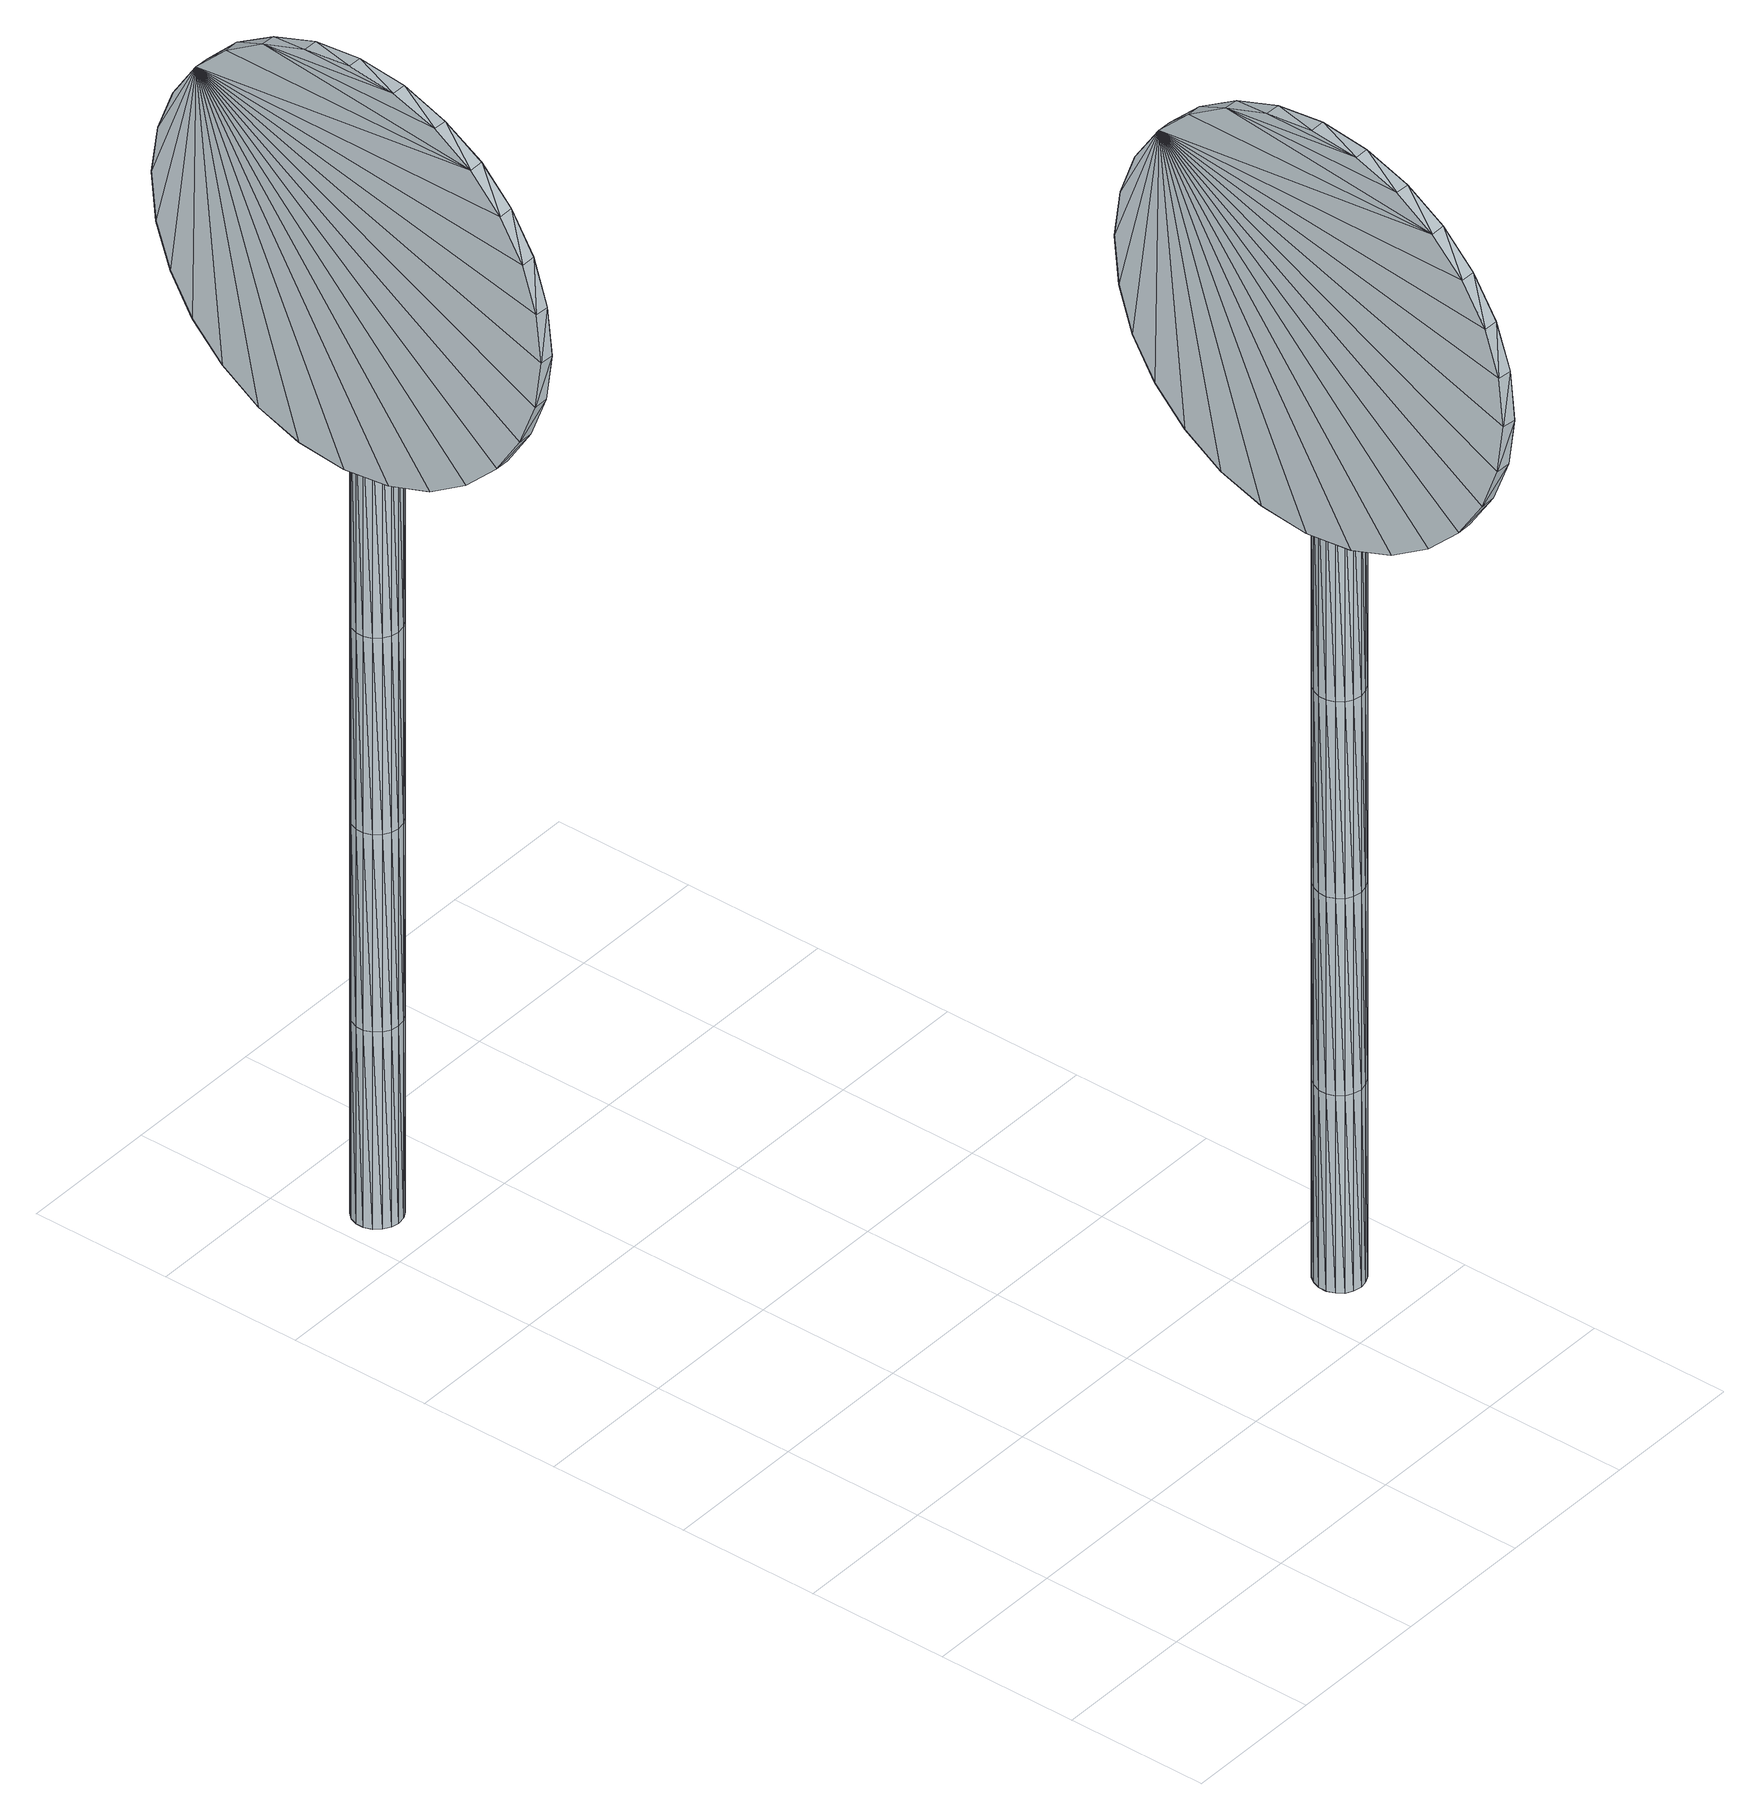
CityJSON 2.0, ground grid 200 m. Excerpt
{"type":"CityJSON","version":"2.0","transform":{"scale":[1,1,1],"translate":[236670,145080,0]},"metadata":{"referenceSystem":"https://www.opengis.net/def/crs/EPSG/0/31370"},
"CityObjects":{
"object1":{"type":"GenericCityObject","attributes":{"cluster":91,"mean_distance_to_centroid":0.137,"new_centroid_x":236620.27,"new_centroid_y":146441.74,"mean_distance_to_camera":6.2,"H1":0,"H2":0,"Z_final":111.36,"cluster2":-1,"proj_x":236620.07,"proj_y":146437.44,"id_line":33804,"bearing_l":92.65,"distance":4.31,"orientation":"left","G_obj":272.65},"geometry":[{"type":"MultiSurface","lod":"2","boundaries":[[[0,1,2]],[[2,1,3]],[[3,1,4]],[[4,1,5]],[[5,1,6]],[[1,7,6]],[[1,8,7]],[[1,9,8]],[[1,10,9]],[[1,11,10]],[[1,12,11]],[[1,13,12]],[[1,14,13]],[[15,14,1]],[[16,15,1]],[[17,16,1]],[[18,17,1]],[[0,18,1]],[[19,20,0]],[[19,0,2]],[[21,19,2]],[[21,2,3]],[[21,3,22]],[[22,3,4]],[[22,4,23]],[[23,4,5]],[[23,5,24]],[[24,5,6]],[[24,6,25]],[[25,6,7]],[[25,7,26]],[[26,7,8]],[[26,8,27]],[[8,9,27]],[[27,9,28]],[[9,10,28]],[[10,29,28]],[[10,11,29]],[[11,30,29]],[[11,12,30]],[[30,12,31]],[[31,12,13]],[[31,13,32]],[[32,13,14]],[[32,14,33]],[[33,14,15]],[[33,15,34]],[[34,15,16]],[[34,16,35]],[[35,16,17]],[[36,35,17]],[[18,36,17]],[[20,36,18]],[[20,18,0]],[[37,38,20]],[[37,20,19]],[[39,37,19]],[[21,39,19]],[[39,21,40]],[[40,21,22]],[[40,22,41]],[[41,22,23]],[[41,23,42]],[[42,23,24]],[[42,24,43]],[[43,24,25]],[[43,25,44]],[[44,25,26]],[[26,45,44]],[[26,27,45]],[[27,46,45]],[[27,28,46]],[[28,47,46]],[[28,29,47]],[[47,29,48]],[[29,30,48]],[[48,30,49]],[[49,30,31]],[[49,31,50]],[[50,31,32]],[[50,32,51]],[[51,32,33]],[[51,33,52]],[[52,33,34]],[[52,34,53]],[[53,34,35]],[[54,53,35]],[[54,35,36]],[[38,54,36]],[[38,36,20]],[[55,56,38]],[[55,38,37]],[[57,55,37]],[[57,37,39]],[[57,39,58]],[[58,39,40]],[[58,40,59]],[[59,40,41]],[[59,41,60]],[[60,41,42]],[[60,42,61]],[[61,42,43]],[[61,43,62]],[[62,43,44]],[[44,63,62]],[[44,45,63]],[[45,64,63]],[[45,46,64]],[[46,65,64]],[[46,47,65]],[[47,66,65]],[[47,48,66]],[[66,48,67]],[[67,48,49]],[[67,49,68]],[[68,49,50]],[[68,50,69]],[[69,50,51]],[[69,51,70]],[[70,51,52]],[[70,52,71]],[[71,52,53]],[[72,71,53]],[[72,53,54]],[[56,72,54]],[[56,54,38]],[[73,74,56]],[[73,56,55]],[[75,73,55]],[[75,55,57]],[[75,57,76]],[[76,57,58]],[[76,58,77]],[[77,58,59]],[[77,59,78]],[[78,59,60]],[[78,60,79]],[[79,60,61]],[[79,61,80]],[[80,61,62]],[[62,81,80]],[[62,63,81]],[[63,82,81]],[[63,64,82]],[[64,83,82]],[[64,65,83]],[[65,84,83]],[[65,66,84]],[[84,66,85]],[[85,66,67]],[[85,67,86]],[[86,67,68]],[[86,68,87]],[[87,68,69]],[[87,69,88]],[[88,69,70]],[[88,70,89]],[[89,70,71]],[[90,89,71]],[[90,71,72]],[[74,90,72]],[[74,72,56]],[[91,92,74]],[[91,74,73]],[[93,91,73]],[[93,73,75]],[[93,75,94]],[[94,75,76]],[[94,76,95]],[[95,76,77]],[[95,77,96]],[[96,77,78]],[[96,78,97]],[[97,78,79]],[[97,79,98]],[[98,79,80]],[[80,99,98]],[[80,81,99]],[[81,100,99]],[[81,82,100]],[[82,101,100]],[[82,83,101]],[[83,102,101]],[[83,84,102]],[[102,84,103]],[[103,84,85]],[[103,85,104]],[[104,85,86]],[[104,86,105]],[[105,86,87]],[[105,87,106]],[[106,87,88]],[[106,88,107]],[[107,88,89]],[[108,107,89]],[[108,89,90]],[[92,108,90]],[[92,90,74]],[[92,91,109]],[[91,93,109]],[[93,94,109]],[[94,95,109]],[[95,96,109]],[[109,96,97]],[[109,97,98]],[[109,98,99]],[[109,99,100]],[[109,100,101]],[[109,101,102]],[[109,102,103]],[[109,103,104]],[[105,109,104]],[[106,109,105]],[[107,109,106]],[[108,109,107]],[[92,109,108]],[[110,111,112]],[[113,112,114]],[[115,112,113]],[[116,112,115]],[[117,112,116]],[[118,112,117]],[[119,112,118]],[[120,112,119]],[[121,112,120]],[[122,112,121]],[[122,123,112]],[[123,110,112]],[[111,124,112]],[[124,125,112]],[[125,126,112]],[[126,127,112]],[[127,128,112]],[[128,129,112]],[[129,130,112]],[[130,131,112]],[[112,131,132]],[[131,133,132]],[[131,134,133]],[[133,134,135]],[[133,135,136]],[[135,137,136]],[[133,136,138]],[[136,139,138]],[[136,137,139]],[[137,140,139]],[[137,135,140]],[[135,141,140]],[[135,134,141]],[[134,142,141]],[[134,131,142]],[[131,143,142]],[[131,130,143]],[[143,130,144]],[[144,130,129]],[[144,129,145]],[[145,129,128]],[[145,128,146]],[[146,127,147]],[[147,127,126]],[[147,126,148]],[[148,126,125]],[[148,125,149]],[[149,125,124]],[[150,149,124]],[[150,124,111]],[[151,150,111]],[[151,111,110]],[[152,151,110]],[[152,110,123]],[[146,128,127]],[[153,123,122]],[[154,153,122]],[[154,122,121]],[[155,154,121]],[[155,121,120]],[[156,155,120]],[[156,120,119]],[[157,156,119]],[[157,119,118]],[[157,118,158]],[[158,118,117]],[[158,117,159]],[[153,152,123]],[[159,117,116]],[[159,116,160]],[[160,116,115]],[[160,115,161]],[[161,115,113]],[[161,113,162]],[[162,113,114]],[[162,114,163]],[[163,114,112]],[[163,112,164]],[[164,112,132]],[[132,165,164]],[[132,133,165]],[[133,138,165]],[[138,139,140]],[[161,162,163]],[[160,161,163]],[[159,160,163]],[[158,159,163]],[[157,158,163]],[[156,157,163]],[[155,156,163]],[[154,155,163]],[[153,154,163]],[[153,163,152]],[[152,163,151]],[[151,163,150]],[[150,163,149]],[[149,163,148]],[[148,163,147]],[[147,163,146]],[[146,163,145]],[[145,163,144]],[[144,163,143]],[[143,163,142]],[[163,164,142]],[[142,164,165]],[[142,165,141]],[[165,140,141]],[[165,138,140]],[[166,167,168]],[[168,167,169]],[[170,168,169]],[[170,169,171]],[[170,171,172]],[[172,171,173]],[[172,173,174]],[[174,173,175]],[[174,175,176]],[[176,175,177]],[[176,177,178]],[[178,177,179]],[[178,179,180]],[[180,179,181]],[[180,181,182]],[[182,181,183]],[[182,183,184]],[[184,183,185]],[[184,185,186]],[[186,185,187]],[[186,187,188]],[[188,187,189]],[[188,189,190]],[[190,189,191]],[[192,190,191]],[[192,191,193]],[[194,192,193]],[[194,193,195]],[[196,194,195]],[[196,195,197]],[[198,196,197]],[[198,197,199]],[[200,198,199]],[[200,199,201]],[[202,200,201]],[[202,201,203]],[[204,202,203]],[[204,203,205]],[[206,204,205]],[[206,205,207]],[[208,206,207]],[[208,207,209]],[[210,208,209]],[[210,209,211]],[[212,210,211]],[[212,211,213]],[[214,212,213]],[[214,213,215]],[[216,214,215]],[[216,215,217]],[[216,217,218]],[[218,217,219]],[[218,219,220]],[[220,219,221]],[[220,221,222]],[[222,221,223]],[[222,223,224]],[[224,223,225]],[[224,225,226]],[[226,225,227]],[[226,227,228]],[[228,227,229]],[[228,229,230]],[[230,229,231]],[[230,231,232]],[[232,231,233]],[[232,233,234]],[[234,233,235]],[[234,235,236]],[[236,235,237]],[[238,236,237]],[[238,237,239]],[[238,239,240]],[[240,239,241]],[[241,242,240]],[[241,243,242]],[[242,243,244]],[[244,243,245]],[[244,245,246]],[[246,245,247]],[[246,247,248]],[[248,247,249]],[[248,249,250]],[[250,249,251]],[[250,251,252]],[[252,251,253]],[[252,253,254]],[[254,253,255]],[[254,255,256]],[[256,255,257]],[[256,257,258]],[[258,257,259]],[[258,259,260]],[[260,259,261]],[[260,261,262]],[[262,261,263]],[[262,263,264]],[[264,263,265]],[[264,265,266]],[[266,265,267]],[[266,267,268]],[[268,267,269]],[[269,270,268]],[[269,271,270]],[[271,272,270]],[[271,273,272]],[[273,274,272]],[[273,275,274]],[[275,276,274]],[[275,277,276]],[[277,278,276]],[[277,279,278]],[[279,280,278]],[[279,281,280]],[[281,282,280]],[[281,283,282]],[[283,284,282]],[[283,285,284]],[[285,286,284]],[[285,287,286]],[[287,288,286]],[[287,289,288]],[[289,290,288]],[[289,291,290]],[[290,291,292]],[[292,291,293]],[[292,293,294]],[[294,293,295]],[[294,295,296]],[[296,295,297]],[[296,297,298]],[[298,297,299]],[[298,299,300]],[[300,299,301]],[[300,301,302]],[[302,301,303]],[[302,303,304]],[[304,303,305]],[[304,305,306]],[[306,305,307]],[[306,307,308]],[[308,307,309]],[[308,309,310]],[[310,309,311]],[[310,311,312]],[[312,311,313]],[[313,166,312]],[[313,167,166]],[[169,167,313]],[[169,313,171]],[[171,313,311]],[[173,171,311]],[[173,311,309]],[[175,173,309]],[[175,309,307]],[[177,175,307]],[[177,307,305]],[[179,177,305]],[[179,305,303]],[[181,179,303]],[[181,303,301]],[[183,181,301]],[[183,301,299]],[[183,299,297]],[[185,183,297]],[[185,297,295]],[[187,185,295]],[[187,295,293]],[[189,187,293]],[[189,293,291]],[[189,291,289]],[[189,289,287]],[[191,189,287]],[[191,287,285]],[[193,191,285]],[[195,193,285]],[[195,285,283]],[[197,195,283]],[[199,197,283]],[[201,199,283]],[[201,283,281]],[[203,201,281]],[[205,203,281]],[[205,281,279]],[[205,279,207]],[[207,279,209]],[[209,279,277]],[[209,277,211]],[[211,277,275]],[[211,275,213]],[[213,275,273]],[[213,273,215]],[[215,273,271]],[[215,271,217]],[[217,271,219]],[[219,271,269]],[[219,269,221]],[[221,269,267]],[[221,267,223]],[[223,267,265]],[[223,265,225]],[[225,265,263]],[[225,263,261]],[[225,261,227]],[[227,261,259]],[[227,259,229]],[[229,259,257]],[[229,257,255]],[[229,255,231]],[[231,255,253]],[[231,253,233]],[[233,253,251]],[[233,251,235]],[[251,249,235]],[[235,249,247]],[[235,247,237]],[[247,245,237]],[[237,245,243]],[[237,243,239]],[[239,243,241]],[[238,240,242]],[[168,312,166]],[[170,312,168]],[[170,310,312]],[[172,310,170]],[[172,308,310]],[[174,308,172]],[[174,306,308]],[[176,306,174]],[[176,304,306]],[[178,304,176]],[[178,302,304]],[[180,302,178]],[[180,300,302]],[[182,300,180]],[[182,298,300]],[[182,296,298]],[[184,296,182]],[[184,294,296]],[[186,294,184]],[[186,292,294]],[[188,292,186]],[[188,290,292]],[[188,288,290]],[[188,286,288]],[[190,286,188]],[[190,284,286]],[[192,284,190]],[[194,284,192]],[[194,282,284]],[[196,282,194]],[[198,282,196]],[[200,282,198]],[[200,280,282]],[[202,280,200]],[[204,280,202]],[[204,278,280]],[[204,206,278]],[[206,208,278]],[[208,276,278]],[[208,210,276]],[[210,274,276]],[[210,212,274]],[[212,272,274]],[[212,214,272]],[[214,270,272]],[[214,216,270]],[[216,218,270]],[[218,268,270]],[[218,220,268]],[[220,266,268]],[[220,222,266]],[[222,264,266]],[[222,224,264]],[[224,262,264]],[[224,260,262]],[[224,226,260]],[[226,258,260]],[[226,228,258]],[[228,256,258]],[[228,254,256]],[[228,230,254]],[[230,252,254]],[[230,232,252]],[[232,250,252]],[[232,234,250]],[[250,234,248]],[[234,246,248]],[[234,236,246]],[[246,236,244]],[[236,242,244]],[[236,238,242]],[[314,315,316]],[[316,315,317]],[[318,316,317]],[[318,317,319]],[[318,319,320]],[[320,319,321]],[[320,321,322]],[[322,321,323]],[[322,323,324]],[[324,323,325]],[[324,325,326]],[[326,325,327]],[[326,327,328]],[[328,327,329]],[[328,329,330]],[[330,329,331]],[[330,331,332]],[[332,331,333]],[[332,333,334]],[[334,333,335]],[[334,335,336]],[[336,335,337]],[[336,337,338]],[[338,337,339]],[[340,338,339]],[[340,339,341]],[[342,340,341]],[[342,341,343]],[[344,342,343]],[[344,343,345]],[[346,344,345]],[[346,345,347]],[[348,346,347]],[[348,347,349]],[[350,348,349]],[[350,349,351]],[[352,350,351]],[[352,351,353]],[[354,352,353]],[[354,353,355]],[[356,354,355]],[[356,355,357]],[[358,356,357]],[[358,357,359]],[[360,358,359]],[[360,359,361]],[[362,360,361]],[[362,361,363]],[[364,362,363]],[[364,363,365]],[[364,365,366]],[[366,365,367]],[[366,367,368]],[[368,367,369]],[[368,369,370]],[[370,369,371]],[[370,371,372]],[[372,371,373]],[[372,373,374]],[[374,373,375]],[[374,375,376]],[[376,375,377]],[[376,377,378]],[[378,377,379]],[[378,379,380]],[[380,379,381]],[[380,381,382]],[[382,381,383]],[[382,383,384]],[[384,383,385]],[[386,384,385]],[[386,385,387]],[[386,387,388]],[[388,387,389]],[[389,390,388]],[[389,391,390]],[[390,391,392]],[[392,391,393]],[[392,393,394]],[[394,393,395]],[[394,395,396]],[[396,395,397]],[[396,397,398]],[[398,397,399]],[[398,399,400]],[[400,399,401]],[[400,401,402]],[[402,401,403]],[[402,403,404]],[[404,403,405]],[[404,405,406]],[[406,405,407]],[[406,407,408]],[[408,407,409]],[[408,409,410]],[[410,409,411]],[[410,411,412]],[[412,411,413]],[[412,413,414]],[[414,413,415]],[[414,415,416]],[[416,415,417]],[[417,418,416]],[[417,419,418]],[[419,420,418]],[[419,421,420]],[[421,422,420]],[[421,423,422]],[[423,424,422]],[[423,425,424]],[[425,426,424]],[[425,427,426]],[[427,428,426]],[[427,429,428]],[[429,430,428]],[[429,431,430]],[[431,432,430]],[[431,433,432]],[[433,434,432]],[[433,435,434]],[[435,436,434]],[[435,437,436]],[[437,438,436]],[[437,439,438]],[[438,439,440]],[[440,439,441]],[[440,441,442]],[[442,441,443]],[[442,443,444]],[[444,443,445]],[[444,445,446]],[[446,445,447]],[[446,447,448]],[[448,447,449]],[[448,449,450]],[[450,449,451]],[[450,451,452]],[[452,451,453]],[[452,453,454]],[[454,453,455]],[[454,455,456]],[[456,455,457]],[[456,457,458]],[[458,457,459]],[[458,459,460]],[[460,459,461]],[[461,314,460]],[[461,315,314]],[[317,315,461]],[[317,461,319]],[[319,461,459]],[[321,319,459]],[[321,459,457]],[[323,321,457]],[[323,457,455]],[[325,323,455]],[[325,455,453]],[[327,325,453]],[[327,453,451]],[[329,327,451]],[[329,451,449]],[[331,329,449]],[[331,449,447]],[[331,447,445]],[[333,331,445]],[[333,445,443]],[[335,333,443]],[[335,443,441]],[[337,335,441]],[[337,441,439]],[[337,439,437]],[[337,437,435]],[[339,337,435]],[[339,435,433]],[[341,339,433]],[[343,341,433]],[[343,433,431]],[[345,343,431]],[[347,345,431]],[[349,347,431]],[[349,431,429]],[[351,349,429]],[[353,351,429]],[[353,429,427]],[[353,427,355]],[[355,427,357]],[[357,427,425]],[[357,425,359]],[[359,425,423]],[[359,423,361]],[[361,423,421]],[[361,421,363]],[[363,421,419]],[[363,419,365]],[[365,419,367]],[[367,419,417]],[[367,417,369]],[[369,417,415]],[[369,415,371]],[[371,415,413]],[[371,413,373]],[[373,413,411]],[[373,411,409]],[[373,409,375]],[[375,409,407]],[[375,407,377]],[[377,407,405]],[[377,405,403]],[[377,403,379]],[[379,403,401]],[[379,401,381]],[[381,401,399]],[[381,399,383]],[[399,397,383]],[[383,397,395]],[[383,395,385]],[[395,393,385]],[[385,393,391]],[[385,391,387]],[[387,391,389]],[[386,388,390]],[[316,460,314]],[[318,460,316]],[[318,458,460]],[[320,458,318]],[[320,456,458]],[[322,456,320]],[[322,454,456]],[[324,454,322]],[[324,452,454]],[[326,452,324]],[[326,450,452]],[[328,450,326]],[[328,448,450]],[[330,448,328]],[[330,446,448]],[[330,444,446]],[[332,444,330]],[[332,442,444]],[[334,442,332]],[[334,440,442]],[[336,440,334]],[[336,438,440]],[[336,436,438]],[[336,434,436]],[[338,434,336]],[[338,432,434]],[[340,432,338]],[[342,432,340]],[[342,430,432]],[[344,430,342]],[[346,430,344]],[[348,430,346]],[[348,428,430]],[[350,428,348]],[[352,428,350]],[[352,426,428]],[[352,354,426]],[[354,356,426]],[[356,424,426]],[[356,358,424]],[[358,422,424]],[[358,360,422]],[[360,420,422]],[[360,362,420]],[[362,418,420]],[[362,364,418]],[[364,366,418]],[[366,416,418]],[[366,368,416]],[[368,414,416]],[[368,370,414]],[[370,412,414]],[[370,372,412]],[[372,410,412]],[[372,408,410]],[[372,374,408]],[[374,406,408]],[[374,376,406]],[[376,404,406]],[[376,402,404]],[[376,378,402]],[[378,400,402]],[[378,380,400]],[[380,398,400]],[[380,382,398]],[[398,382,396]],[[382,394,396]],[[382,384,394]],[[394,384,392]],[[384,390,392]],[[384,386,390]]]}]},
"object2":{"type":"GenericCityObject","attributes":{"cluster":95,"mean_distance_to_centroid":0.118,"new_centroid_x":237248.66,"new_centroid_y":145462.16,"mean_distance_to_camera":7.47,"H1":0,"H2":0,"Z_final":115.05,"cluster2":-1,"proj_x":237247.92,"proj_y":145458.8,"id_line":92161,"bearing_l":282.41,"distance":3.44,"orientation":"right","G_obj":282.41},"geometry":[{"type":"MultiSurface","lod":"2","boundaries":[[[462,463,464]],[[464,463,465]],[[465,463,466]],[[466,463,467]],[[467,463,468]],[[463,469,468]],[[463,470,469]],[[463,471,470]],[[463,472,471]],[[463,473,472]],[[463,474,473]],[[463,475,474]],[[463,476,475]],[[477,476,463]],[[478,477,463]],[[479,478,463]],[[480,479,463]],[[462,480,463]],[[481,482,462]],[[481,462,464]],[[483,481,464]],[[483,464,465]],[[483,465,484]],[[484,465,466]],[[484,466,485]],[[485,466,467]],[[485,467,486]],[[486,467,468]],[[486,468,487]],[[487,468,469]],[[487,469,488]],[[488,469,470]],[[488,470,489]],[[470,471,489]],[[489,471,490]],[[471,472,490]],[[472,491,490]],[[472,473,491]],[[473,492,491]],[[473,474,492]],[[492,474,493]],[[493,474,475]],[[493,475,494]],[[494,475,476]],[[494,476,495]],[[495,476,477]],[[495,477,496]],[[496,477,478]],[[496,478,497]],[[497,478,479]],[[498,497,479]],[[480,498,479]],[[482,498,480]],[[482,480,462]],[[499,500,482]],[[499,482,481]],[[501,499,481]],[[483,501,481]],[[501,483,502]],[[502,483,484]],[[502,484,503]],[[503,484,485]],[[503,485,504]],[[504,485,486]],[[504,486,505]],[[505,486,487]],[[505,487,506]],[[506,487,488]],[[488,507,506]],[[488,489,507]],[[489,508,507]],[[489,490,508]],[[490,509,508]],[[490,491,509]],[[509,491,510]],[[491,492,510]],[[510,492,511]],[[511,492,493]],[[511,493,512]],[[512,493,494]],[[512,494,513]],[[513,494,495]],[[513,495,514]],[[514,495,496]],[[514,496,515]],[[515,496,497]],[[516,515,497]],[[516,497,498]],[[500,516,498]],[[500,498,482]],[[517,518,500]],[[517,500,499]],[[519,517,499]],[[519,499,501]],[[519,501,520]],[[520,501,502]],[[520,502,521]],[[521,502,503]],[[521,503,522]],[[522,503,504]],[[522,504,523]],[[523,504,505]],[[523,505,524]],[[524,505,506]],[[506,525,524]],[[506,507,525]],[[507,526,525]],[[507,508,526]],[[508,527,526]],[[508,509,527]],[[509,528,527]],[[509,510,528]],[[528,510,529]],[[529,510,511]],[[529,511,530]],[[530,511,512]],[[530,512,531]],[[531,512,513]],[[531,513,532]],[[532,513,514]],[[532,514,533]],[[533,514,515]],[[534,533,515]],[[534,515,516]],[[518,534,516]],[[518,516,500]],[[535,536,518]],[[535,518,517]],[[537,535,517]],[[537,517,519]],[[537,519,538]],[[538,519,520]],[[538,520,539]],[[539,520,521]],[[539,521,540]],[[540,521,522]],[[540,522,541]],[[541,522,523]],[[541,523,542]],[[542,523,524]],[[524,543,542]],[[524,525,543]],[[525,544,543]],[[525,526,544]],[[526,545,544]],[[526,527,545]],[[527,546,545]],[[527,528,546]],[[546,528,547]],[[547,528,529]],[[547,529,548]],[[548,529,530]],[[548,530,549]],[[549,530,531]],[[549,531,550]],[[550,531,532]],[[550,532,551]],[[551,532,533]],[[552,551,533]],[[552,533,534]],[[536,552,534]],[[536,534,518]],[[553,554,536]],[[553,536,535]],[[555,553,535]],[[555,535,537]],[[555,537,556]],[[556,537,538]],[[556,538,557]],[[557,538,539]],[[557,539,558]],[[558,539,540]],[[558,540,559]],[[559,540,541]],[[559,541,560]],[[560,541,542]],[[542,561,560]],[[542,543,561]],[[543,562,561]],[[543,544,562]],[[544,563,562]],[[544,545,563]],[[545,564,563]],[[545,546,564]],[[564,546,565]],[[565,546,547]],[[565,547,566]],[[566,547,548]],[[566,548,567]],[[567,548,549]],[[567,549,568]],[[568,549,550]],[[568,550,569]],[[569,550,551]],[[570,569,551]],[[570,551,552]],[[554,570,552]],[[554,552,536]],[[554,553,571]],[[553,555,571]],[[555,556,571]],[[556,557,571]],[[557,558,571]],[[571,558,559]],[[571,559,560]],[[571,560,561]],[[571,561,562]],[[571,562,563]],[[571,563,564]],[[571,564,565]],[[571,565,566]],[[567,571,566]],[[568,571,567]],[[569,571,568]],[[570,571,569]],[[554,571,570]],[[572,573,574]],[[575,574,576]],[[577,574,575]],[[578,574,577]],[[579,574,578]],[[580,574,579]],[[581,574,580]],[[582,574,581]],[[583,574,582]],[[584,574,583]],[[584,585,574]],[[585,572,574]],[[573,586,574]],[[586,587,574]],[[587,588,574]],[[588,589,574]],[[589,590,574]],[[590,591,574]],[[591,592,574]],[[592,593,574]],[[574,593,594]],[[593,595,594]],[[593,596,595]],[[595,596,597]],[[595,597,598]],[[597,599,598]],[[595,598,600]],[[598,601,600]],[[598,599,601]],[[599,602,601]],[[599,597,602]],[[597,603,602]],[[597,596,603]],[[596,604,603]],[[596,593,604]],[[593,605,604]],[[593,592,605]],[[605,592,606]],[[606,592,591]],[[606,591,607]],[[607,591,590]],[[607,590,608]],[[608,589,609]],[[609,589,588]],[[609,588,610]],[[610,588,587]],[[610,587,611]],[[611,587,586]],[[612,611,586]],[[612,586,573]],[[613,612,573]],[[613,573,572]],[[614,613,572]],[[614,572,585]],[[608,590,589]],[[615,585,584]],[[616,615,584]],[[616,584,583]],[[617,616,583]],[[617,583,582]],[[618,617,582]],[[618,582,581]],[[619,618,581]],[[619,581,580]],[[619,580,620]],[[620,580,579]],[[620,579,621]],[[615,614,585]],[[621,579,578]],[[621,578,622]],[[622,578,577]],[[622,577,623]],[[623,577,575]],[[623,575,624]],[[624,575,576]],[[624,576,625]],[[625,576,574]],[[625,574,626]],[[626,574,594]],[[594,627,626]],[[594,595,627]],[[595,600,627]],[[600,601,602]],[[623,624,625]],[[622,623,625]],[[621,622,625]],[[620,621,625]],[[619,620,625]],[[618,619,625]],[[617,618,625]],[[616,617,625]],[[615,616,625]],[[615,625,614]],[[614,625,613]],[[613,625,612]],[[612,625,611]],[[611,625,610]],[[610,625,609]],[[609,625,608]],[[608,625,607]],[[607,625,606]],[[606,625,605]],[[605,625,604]],[[625,626,604]],[[604,626,627]],[[604,627,603]],[[627,602,603]],[[627,600,602]],[[628,629,630]],[[630,629,631]],[[632,630,631]],[[632,631,633]],[[632,633,634]],[[634,633,635]],[[634,635,636]],[[636,635,637]],[[636,637,638]],[[638,637,639]],[[638,639,640]],[[640,639,641]],[[640,641,642]],[[642,641,643]],[[642,643,644]],[[644,643,645]],[[644,645,646]],[[646,645,647]],[[646,647,648]],[[648,647,649]],[[648,649,650]],[[650,649,651]],[[650,651,652]],[[652,651,653]],[[654,652,653]],[[654,653,655]],[[656,654,655]],[[656,655,657]],[[658,656,657]],[[658,657,659]],[[660,658,659]],[[660,659,661]],[[662,660,661]],[[662,661,663]],[[664,662,663]],[[664,663,665]],[[666,664,665]],[[666,665,667]],[[668,666,667]],[[668,667,669]],[[670,668,669]],[[670,669,671]],[[672,670,671]],[[672,671,673]],[[674,672,673]],[[674,673,675]],[[676,674,675]],[[676,675,677]],[[678,676,677]],[[678,677,679]],[[678,679,680]],[[680,679,681]],[[680,681,682]],[[682,681,683]],[[682,683,684]],[[684,683,685]],[[684,685,686]],[[686,685,687]],[[686,687,688]],[[688,687,689]],[[688,689,690]],[[690,689,691]],[[690,691,692]],[[692,691,693]],[[692,693,694]],[[694,693,695]],[[694,695,696]],[[696,695,697]],[[696,697,698]],[[698,697,699]],[[700,698,699]],[[700,699,701]],[[700,701,702]],[[702,701,703]],[[703,704,702]],[[703,705,704]],[[704,705,706]],[[706,705,707]],[[706,707,708]],[[708,707,709]],[[708,709,710]],[[710,709,711]],[[710,711,712]],[[712,711,713]],[[712,713,714]],[[714,713,715]],[[714,715,716]],[[716,715,717]],[[716,717,718]],[[718,717,719]],[[718,719,720]],[[720,719,721]],[[720,721,722]],[[722,721,723]],[[722,723,724]],[[724,723,725]],[[724,725,726]],[[726,725,727]],[[726,727,728]],[[728,727,729]],[[729,730,728]],[[729,731,730]],[[731,732,730]],[[731,733,732]],[[733,734,732]],[[733,735,734]],[[735,736,734]],[[735,737,736]],[[737,738,736]],[[737,739,738]],[[739,740,738]],[[739,741,740]],[[741,742,740]],[[741,743,742]],[[743,744,742]],[[743,745,744]],[[745,746,744]],[[745,747,746]],[[747,748,746]],[[747,749,748]],[[749,750,748]],[[749,751,750]],[[750,751,752]],[[752,751,753]],[[752,753,754]],[[754,753,755]],[[754,755,756]],[[756,755,757]],[[756,757,758]],[[758,757,759]],[[758,759,760]],[[760,759,761]],[[760,761,762]],[[762,761,763]],[[762,763,764]],[[764,763,765]],[[764,765,766]],[[766,765,767]],[[766,767,768]],[[768,767,769]],[[768,769,770]],[[770,769,771]],[[770,771,772]],[[772,771,773]],[[773,628,772]],[[773,629,628]],[[631,629,773]],[[631,773,633]],[[633,773,771]],[[635,633,771]],[[635,771,769]],[[637,635,769]],[[637,769,767]],[[639,637,767]],[[639,767,765]],[[641,639,765]],[[641,765,763]],[[643,641,763]],[[643,763,761]],[[645,643,761]],[[645,761,759]],[[645,759,757]],[[647,645,757]],[[647,757,755]],[[649,647,755]],[[649,755,753]],[[651,649,753]],[[651,753,751]],[[651,751,749]],[[651,749,747]],[[653,651,747]],[[653,747,745]],[[655,653,745]],[[657,655,745]],[[657,745,743]],[[659,657,743]],[[661,659,743]],[[663,661,743]],[[663,743,741]],[[665,663,741]],[[667,665,741]],[[667,741,739]],[[667,739,669]],[[669,739,671]],[[671,739,737]],[[671,737,673]],[[673,737,735]],[[673,735,675]],[[675,735,733]],[[675,733,677]],[[677,733,731]],[[677,731,679]],[[679,731,681]],[[681,731,729]],[[681,729,683]],[[683,729,727]],[[683,727,685]],[[685,727,725]],[[685,725,687]],[[687,725,723]],[[687,723,689]],[[689,723,721]],[[689,721,691]],[[691,721,719]],[[691,719,717]],[[691,717,693]],[[693,717,715]],[[693,715,695]],[[695,715,713]],[[695,713,697]],[[713,711,697]],[[697,711,709]],[[697,709,699]],[[709,707,699]],[[699,707,705]],[[699,705,701]],[[701,705,703]],[[700,702,704]],[[630,772,628]],[[632,772,630]],[[632,770,772]],[[634,770,632]],[[634,768,770]],[[636,768,634]],[[636,766,768]],[[638,766,636]],[[638,764,766]],[[640,764,638]],[[640,762,764]],[[642,762,640]],[[642,760,762]],[[644,760,642]],[[644,758,760]],[[644,756,758]],[[646,756,644]],[[646,754,756]],[[648,754,646]],[[648,752,754]],[[650,752,648]],[[650,750,752]],[[650,748,750]],[[650,746,748]],[[652,746,650]],[[652,744,746]],[[654,744,652]],[[656,744,654]],[[656,742,744]],[[658,742,656]],[[660,742,658]],[[662,742,660]],[[662,740,742]],[[664,740,662]],[[666,740,664]],[[666,738,740]],[[666,668,738]],[[668,670,738]],[[670,736,738]],[[670,672,736]],[[672,734,736]],[[672,674,734]],[[674,732,734]],[[674,676,732]],[[676,730,732]],[[676,678,730]],[[678,680,730]],[[680,728,730]],[[680,682,728]],[[682,726,728]],[[682,684,726]],[[684,724,726]],[[684,686,724]],[[686,722,724]],[[686,688,722]],[[688,720,722]],[[688,690,720]],[[690,718,720]],[[690,716,718]],[[690,692,716]],[[692,714,716]],[[692,694,714]],[[694,712,714]],[[694,696,712]],[[712,696,710]],[[696,708,710]],[[696,698,708]],[[708,698,706]],[[698,704,706]],[[698,700,704]],[[774,775,776]],[[776,775,777]],[[778,776,777]],[[778,777,779]],[[778,779,780]],[[780,779,781]],[[780,781,782]],[[782,781,783]],[[782,783,784]],[[784,783,785]],[[784,785,786]],[[786,785,787]],[[786,787,788]],[[788,787,789]],[[788,789,790]],[[790,789,791]],[[790,791,792]],[[792,791,793]],[[792,793,794]],[[794,793,795]],[[794,795,796]],[[796,795,797]],[[796,797,798]],[[798,797,799]],[[800,798,799]],[[800,799,801]],[[802,800,801]],[[802,801,803]],[[804,802,803]],[[804,803,805]],[[806,804,805]],[[806,805,807]],[[808,806,807]],[[808,807,809]],[[810,808,809]],[[810,809,811]],[[812,810,811]],[[812,811,813]],[[814,812,813]],[[814,813,815]],[[816,814,815]],[[816,815,817]],[[818,816,817]],[[818,817,819]],[[820,818,819]],[[820,819,821]],[[822,820,821]],[[822,821,823]],[[824,822,823]],[[824,823,825]],[[824,825,826]],[[826,825,827]],[[826,827,828]],[[828,827,829]],[[828,829,830]],[[830,829,831]],[[830,831,832]],[[832,831,833]],[[832,833,834]],[[834,833,835]],[[834,835,836]],[[836,835,837]],[[836,837,838]],[[838,837,839]],[[838,839,840]],[[840,839,841]],[[840,841,842]],[[842,841,843]],[[842,843,844]],[[844,843,845]],[[846,844,845]],[[846,845,847]],[[846,847,848]],[[848,847,849]],[[849,850,848]],[[849,851,850]],[[850,851,852]],[[852,851,853]],[[852,853,854]],[[854,853,855]],[[854,855,856]],[[856,855,857]],[[856,857,858]],[[858,857,859]],[[858,859,860]],[[860,859,861]],[[860,861,862]],[[862,861,863]],[[862,863,864]],[[864,863,865]],[[864,865,866]],[[866,865,867]],[[866,867,868]],[[868,867,869]],[[868,869,870]],[[870,869,871]],[[870,871,872]],[[872,871,873]],[[872,873,874]],[[874,873,875]],[[875,876,874]],[[875,877,876]],[[877,878,876]],[[877,879,878]],[[879,880,878]],[[879,881,880]],[[881,882,880]],[[881,883,882]],[[883,884,882]],[[883,885,884]],[[885,886,884]],[[885,887,886]],[[887,888,886]],[[887,889,888]],[[889,890,888]],[[889,891,890]],[[891,892,890]],[[891,893,892]],[[893,894,892]],[[893,895,894]],[[895,896,894]],[[895,897,896]],[[896,897,898]],[[898,897,899]],[[898,899,900]],[[900,899,901]],[[900,901,902]],[[902,901,903]],[[902,903,904]],[[904,903,905]],[[904,905,906]],[[906,905,907]],[[906,907,908]],[[908,907,909]],[[908,909,910]],[[910,909,911]],[[910,911,912]],[[912,911,913]],[[912,913,914]],[[914,913,915]],[[914,915,916]],[[916,915,917]],[[916,917,918]],[[918,917,919]],[[918,919,920]],[[920,919,921]],[[921,774,920]],[[921,775,774]],[[777,775,921]],[[777,921,779]],[[779,921,919]],[[781,779,919]],[[781,919,917]],[[783,781,917]],[[783,917,915]],[[785,783,915]],[[785,915,913]],[[787,785,913]],[[787,913,911]],[[789,787,911]],[[789,911,909]],[[791,789,909]],[[791,909,907]],[[791,907,905]],[[793,791,905]],[[793,905,903]],[[795,793,903]],[[795,903,901]],[[795,901,899]],[[797,795,899]],[[797,899,897]],[[797,897,895]],[[797,895,893]],[[799,797,893]],[[799,893,891]],[[801,799,891]],[[803,801,891]],[[803,891,889]],[[805,803,889]],[[807,805,889]],[[809,807,889]],[[809,889,887]],[[811,809,887]],[[813,811,887]],[[813,887,885]],[[813,885,815]],[[815,885,817]],[[817,885,883]],[[817,883,819]],[[819,883,881]],[[819,881,821]],[[821,881,879]],[[821,879,823]],[[823,879,877]],[[823,877,825]],[[825,877,827]],[[827,877,875]],[[827,875,829]],[[829,875,873]],[[829,873,831]],[[831,873,871]],[[831,871,833]],[[833,871,869]],[[833,869,835]],[[835,869,867]],[[835,867,837]],[[837,867,865]],[[837,865,863]],[[837,863,839]],[[839,863,861]],[[839,861,841]],[[841,861,859]],[[841,859,843]],[[859,857,843]],[[843,857,855]],[[843,855,845]],[[855,853,845]],[[845,853,851]],[[845,851,847]],[[847,851,849]],[[846,848,850]],[[776,920,774]],[[778,920,776]],[[778,918,920]],[[780,918,778]],[[780,916,918]],[[782,916,780]],[[782,914,916]],[[784,914,782]],[[784,912,914]],[[786,912,784]],[[786,910,912]],[[788,910,786]],[[788,908,910]],[[790,908,788]],[[790,906,908]],[[790,904,906]],[[792,904,790]],[[792,902,904]],[[794,902,792]],[[794,900,902]],[[794,898,900]],[[796,898,794]],[[796,896,898]],[[796,894,896]],[[796,892,894]],[[798,892,796]],[[798,890,892]],[[800,890,798]],[[802,890,800]],[[802,888,890]],[[804,888,802]],[[806,888,804]],[[808,888,806]],[[808,886,888]],[[810,886,808]],[[812,886,810]],[[812,884,886]],[[812,814,884]],[[814,816,884]],[[816,882,884]],[[816,818,882]],[[818,880,882]],[[818,820,880]],[[820,878,880]],[[820,822,878]],[[822,876,878]],[[822,824,876]],[[824,826,876]],[[826,874,876]],[[826,828,874]],[[828,872,874]],[[828,830,872]],[[830,870,872]],[[830,832,870]],[[832,868,870]],[[832,834,868]],[[834,866,868]],[[834,836,866]],[[836,864,866]],[[836,862,864]],[[836,838,862]],[[838,860,862]],[[838,840,860]],[[840,858,860]],[[840,842,858]],[[858,842,856]],[[842,854,856]],[[842,844,854]],[[854,844,852]],[[844,850,852]],[[844,846,850]]]}]}
},
"vertices":[
[59,1316,2],[59,1283,2],[71,1314,2],[81,1308,2],[89,1299,2],[92,1288,2],[92,1277,2],[89,1266,2],[81,1257,2],[71,1251,2],[59,1249,2],[48,1251,2],[38,1257,2],[30,1266,2],[26,1277,2],[26,1288,2],[30,1299,2],[38,1308,2],[48,1314,2],[71,1314,300],[59,1316,300],[81,1308,300],[89,1299,300],[92,1288,300],[92,1277,300],[89,1266,300],[81,1257,300],[71,1251,300],[59,1249,300],[48,1251,300],[38,1257,300],[30,1266,300],[26,1277,300],[26,1288,300],[30,1299,300],[38,1308,300],[48,1314,300],[71,1314,598],[59,1316,598],[81,1308,598],[89,1299,598],[92,1288,598],[92,1277,598],[89,1266,598],[81,1257,598],[71,1251,598],[59,1249,598],[48,1251,598],[38,1257,598],[30,1266,598],[26,1277,598],[26,1288,598],[30,1299,598],[38,1308,598],[48,1314,598],[71,1314,895],[59,1316,895],[81,1308,895],[89,1299,895],[92,1288,895],[92,1277,895],[89,1266,895],[81,1257,895],[71,1251,895],[59,1249,895],[48,1251,895],[38,1257,895],[30,1266,895],[26,1277,895],[26,1288,895],[30,1299,895],[38,1308,895],[48,1314,895],[71,1314,1193],[59,1316,1193],[81,1308,1193],[89,1299,1193],[92,1288,1193],[92,1277,1193],[89,1266,1193],[81,1257,1193],[71,1251,1193],[59,1249,1193],[48,1251,1193],[38,1257,1193],[30,1266,1193],[26,1277,1193],[26,1288,1193],[30,1299,1193],[38,1308,1193],[48,1314,1193],[71,1314,1491],[59,1316,1491],[81,1308,1491],[89,1299,1491],[92,1288,1491],[92,1277,1491],[89,1266,1491],[81,1257,1491],[71,1251,1491],[59,1249,1491],[48,1251,1491],[38,1257,1491],[30,1266,1491],[26,1277,1491],[26,1288,1491],[30,1299,1491],[38,1308,1491],[48,1314,1491],[59,1283,1491],[24,1156,1185],[24,1100,1221],[33,1524,1645],[31,1583,1525],[33,1560,1589],[30,1591,1456],[29,1583,1387],[28,1560,1324],[27,1524,1268],[26,1478,1221],[25,1422,1185],[24,1358,1162],[24,1289,1154],[24,1220,1162],[25,1053,1268],[26,1018,1324],[27,995,1387],[28,987,1456],[29,995,1525],[31,1018,1589],[32,1053,1645],[33,1100,1692],[34,1478,1692],[34,1422,1727],[33,1156,1727],[34,1220,1750],[35,1358,1750],[34,1289,1758],[14,1358,1750],[14,1289,1758],[13,1220,1750],[13,1156,1728],[12,1100,1692],[11,1053,1645],[10,1018,1589],[8,995,1526],[7,987,1457],[6,995,1387],[5,1018,1324],[4,1053,1268],[3,1100,1221],[3,1156,1185],[3,1220,1163],[3,1289,1155],[3,1358,1163],[4,1422,1185],[5,1478,1221],[6,1525,1268],[7,1560,1324],[8,1583,1387],[9,1591,1457],[11,1583,1526],[12,1560,1589],[12,1525,1645],[13,1478,1692],[13,1422,1728],[16,1393,1304],[16,1393,1265],[50,1392,1304],[50,1392,1265],[50,1373,1304],[50,1373,1265],[72,1365,1304],[72,1365,1265],[75,1364,1304],[75,1364,1265],[79,1362,1304],[79,1362,1265],[82,1360,1304],[82,1360,1265],[85,1359,1304],[85,1359,1265],[89,1357,1304],[89,1357,1265],[92,1354,1304],[92,1354,1265],[95,1352,1304],[95,1352,1265],[105,1345,1304],[105,1345,1265],[108,1342,1304],[108,1342,1265],[110,1340,1304],[110,1340,1265],[112,1337,1304],[112,1337,1265],[114,1334,1304],[114,1334,1265],[115,1330,1304],[115,1330,1265],[115,1327,1304],[115,1327,1265],[116,1323,1304],[116,1323,1265],[115,1288,1304],[115,1288,1265],[112,1269,1304],[112,1269,1265],[111,1264,1304],[111,1264,1265],[110,1260,1304],[110,1260,1265],[108,1255,1304],[108,1255,1265],[105,1251,1304],[105,1251,1265],[102,1247,1304],[102,1247,1265],[98,1244,1304],[98,1244,1265],[94,1241,1304],[94,1241,1265],[89,1238,1304],[89,1238,1265],[84,1236,1304],[84,1236,1265],[79,1234,1304],[79,1234,1265],[74,1233,1304],[74,1233,1265],[69,1232,1304],[69,1232,1265],[64,1231,1304],[64,1231,1265],[59,1231,1304],[59,1231,1265],[47,1231,1304],[47,1231,1265],[45,1206,1304],[45,1206,1265],[16,1204,1304],[16,1204,1265],[16,1235,1304],[16,1235,1265],[37,1250,1304],[37,1250,1265],[53,1249,1304],[53,1249,1265],[56,1249,1304],[56,1249,1265],[60,1249,1304],[60,1249,1265],[63,1249,1304],[63,1249,1265],[66,1249,1304],[66,1249,1265],[70,1250,1304],[70,1250,1265],[73,1251,1304],[73,1251,1265],[76,1251,1304],[76,1251,1265],[76,1252,1304],[76,1252,1265],[79,1253,1304],[79,1253,1265],[82,1254,1304],[82,1254,1265],[84,1256,1304],[84,1256,1265],[86,1259,1304],[86,1259,1265],[87,1261,1304],[87,1261,1265],[89,1264,1304],[89,1264,1265],[89,1267,1304],[89,1267,1265],[91,1286,1304],[91,1286,1265],[91,1323,1304],[91,1323,1265],[91,1325,1304],[91,1325,1265],[90,1328,1304],[90,1328,1265],[89,1330,1304],[89,1330,1265],[88,1332,1304],[88,1332,1265],[87,1333,1304],[87,1333,1265],[85,1335,1304],[85,1335,1265],[83,1336,1304],[83,1336,1265],[81,1337,1304],[81,1337,1265],[78,1338,1304],[78,1338,1265],[76,1339,1304],[76,1339,1265],[74,1340,1304],[74,1340,1265],[71,1341,1304],[71,1341,1265],[69,1341,1304],[69,1341,1265],[67,1342,1304],[67,1342,1265],[46,1346,1304],[46,1346,1265],[22,1359,1304],[22,1359,1265],[24,1393,1473],[24,1393,1434],[58,1392,1473],[58,1392,1434],[58,1373,1473],[58,1373,1434],[80,1365,1473],[80,1365,1434],[83,1364,1473],[83,1364,1434],[87,1362,1473],[87,1362,1434],[90,1360,1473],[90,1360,1434],[93,1359,1473],[93,1359,1434],[97,1357,1473],[97,1357,1434],[100,1354,1473],[100,1354,1434],[103,1352,1473],[103,1352,1434],[113,1345,1473],[113,1345,1434],[116,1342,1473],[116,1342,1434],[118,1340,1473],[118,1340,1434],[120,1337,1473],[120,1337,1434],[122,1334,1473],[122,1334,1434],[123,1330,1473],[123,1330,1434],[123,1327,1473],[123,1327,1434],[124,1323,1473],[124,1323,1434],[123,1288,1473],[123,1288,1434],[120,1269,1473],[120,1269,1434],[119,1264,1473],[119,1264,1434],[118,1260,1473],[118,1260,1434],[116,1255,1473],[116,1255,1434],[113,1251,1473],[113,1251,1434],[110,1247,1473],[110,1247,1434],[106,1244,1473],[106,1244,1434],[102,1241,1473],[102,1241,1434],[97,1238,1473],[97,1238,1434],[92,1236,1473],[92,1236,1434],[87,1234,1473],[87,1234,1434],[82,1233,1473],[82,1233,1434],[77,1232,1473],[77,1232,1434],[72,1231,1473],[72,1231,1434],[67,1231,1473],[67,1231,1434],[55,1231,1473],[55,1231,1434],[53,1206,1473],[53,1206,1434],[24,1204,1473],[24,1204,1434],[24,1235,1473],[24,1235,1434],[45,1250,1473],[45,1250,1434],[61,1249,1473],[61,1249,1434],[64,1249,1473],[64,1249,1434],[68,1249,1473],[68,1249,1434],[71,1249,1473],[71,1249,1434],[74,1249,1473],[74,1249,1434],[78,1250,1473],[78,1250,1434],[81,1251,1473],[81,1251,1434],[84,1251,1473],[84,1251,1434],[84,1252,1473],[84,1252,1434],[87,1253,1473],[87,1253,1434],[90,1254,1473],[90,1254,1434],[92,1256,1473],[92,1256,1434],[94,1259,1473],[94,1259,1434],[96,1261,1473],[96,1261,1434],[97,1264,1473],[97,1264,1434],[97,1267,1473],[97,1267,1434],[99,1286,1473],[99,1286,1434],[99,1323,1473],[99,1323,1434],[99,1325,1473],[99,1325,1434],[98,1328,1473],[98,1328,1434],[97,1330,1473],[97,1330,1434],[96,1332,1473],[96,1332,1434],[95,1333,1473],[95,1333,1434],[93,1335,1473],[93,1335,1434],[91,1336,1473],[91,1336,1434],[89,1337,1473],[89,1337,1434],[87,1338,1473],[87,1338,1434],[84,1339,1473],[84,1339,1434],[82,1340,1473],[82,1340,1434],[80,1341,1473],[80,1341,1434],[77,1341,1473],[77,1341,1434],[75,1342,1473],[75,1342,1434],[54,1346,1473],[54,1346,1434],[30,1359,1473],[30,1359,1434],
[688,337,2],[688,303,2],[699,335,2],[709,329,2],[717,320,2],[721,309,2],[721,297,2],[717,286,2],[709,277,2],[699,272,2],[688,269,2],[676,272,2],[666,277,2],[659,286,2],[655,297,2],[655,309,2],[659,320,2],[666,329,2],[676,335,2],[699,335,300],[688,337,300],[709,329,300],[717,320,300],[721,309,300],[721,297,300],[717,286,300],[709,277,300],[699,272,300],[688,269,300],[676,272,300],[666,277,300],[659,286,300],[655,297,300],[655,309,300],[659,320,300],[666,329,300],[676,335,300],[699,335,598],[688,337,598],[709,329,598],[717,320,598],[721,309,598],[721,297,598],[717,286,598],[709,277,598],[699,272,598],[688,269,598],[676,272,598],[666,277,598],[659,286,598],[655,297,598],[655,309,598],[659,320,598],[666,329,598],[676,335,598],[699,335,895],[688,337,895],[709,329,895],[717,320,895],[721,309,895],[721,297,895],[717,286,895],[709,277,895],[699,272,895],[688,269,895],[676,272,895],[666,277,895],[659,286,895],[655,297,895],[655,309,895],[659,320,895],[666,329,895],[676,335,895],[699,335,1193],[688,337,1193],[709,329,1193],[717,320,1193],[721,309,1193],[721,297,1193],[717,286,1193],[709,277,1193],[699,272,1193],[688,269,1193],[676,272,1193],[666,277,1193],[659,286,1193],[655,297,1193],[655,309,1193],[659,320,1193],[666,329,1193],[676,335,1193],[699,335,1491],[688,337,1491],[709,329,1491],[717,320,1491],[721,309,1491],[721,297,1491],[717,286,1491],[709,277,1491],[699,272,1491],[688,269,1491],[676,272,1491],[666,277,1491],[659,286,1491],[655,297,1491],[655,309,1491],[659,320,1491],[666,329,1491],[676,335,1491],[688,303,1491],[652,177,1185],[653,121,1221],[662,545,1645],[660,603,1525],[661,581,1589],[659,611,1456],[657,603,1387],[656,581,1324],[655,545,1268],[654,498,1221],[653,442,1185],[653,379,1162],[652,309,1154],[652,240,1162],[653,74,1268],[654,38,1324],[655,15,1387],[656,7,1456],[658,15,1525],[659,38,1589],[660,74,1645],[661,121,1692],[662,498,1692],[663,442,1727],[662,177,1727],[662,240,1750],[663,378,1750],[663,309,1758],[642,379,1750],[642,309,1758],[642,240,1750],[641,177,1728],[640,121,1692],[639,74,1645],[638,38,1589],[637,16,1526],[636,8,1457],[634,16,1387],[633,38,1324],[632,74,1268],[632,121,1221],[631,177,1185],[631,240,1163],[631,309,1155],[632,379,1163],[632,442,1185],[633,498,1221],[634,545,1268],[635,581,1324],[637,603,1387],[638,611,1457],[639,603,1526],[640,581,1589],[641,545,1645],[641,498,1692],[642,442,1728],[645,413,1304],[645,413,1265],[678,413,1304],[678,413,1265],[678,394,1304],[678,394,1265],[700,385,1304],[700,385,1265],[704,384,1304],[704,384,1265],[707,382,1304],[707,382,1265],[710,381,1304],[710,381,1265],[714,379,1304],[714,379,1265],[717,377,1304],[717,377,1265],[720,375,1304],[720,375,1265],[723,373,1304],[723,373,1265],[733,365,1304],[733,365,1265],[736,363,1304],[736,363,1265],[738,360,1304],[738,360,1265],[740,357,1304],[740,357,1265],[742,354,1304],[742,354,1265],[743,351,1304],[743,351,1265],[744,347,1304],[744,347,1265],[744,344,1304],[744,344,1265],[743,309,1304],[743,309,1265],[741,290,1304],[741,290,1265],[740,285,1304],[740,285,1265],[738,280,1304],[738,280,1265],[736,276,1304],[736,276,1265],[733,271,1304],[733,271,1265],[730,268,1304],[730,268,1265],[726,264,1304],[726,264,1265],[722,261,1304],[722,261,1265],[717,259,1304],[717,259,1265],[713,256,1304],[713,256,1265],[708,255,1304],[708,255,1265],[703,253,1304],[703,253,1265],[697,252,1304],[697,252,1265],[692,251,1304],[692,251,1265],[687,251,1304],[687,251,1265],[675,251,1304],[675,251,1265],[673,226,1304],[673,226,1265],[644,225,1304],[644,225,1265],[645,256,1304],[645,256,1265],[665,270,1304],[665,270,1265],[681,269,1304],[681,269,1265],[685,269,1304],[685,269,1265],[688,269,1304],[688,269,1265],[691,269,1304],[691,269,1265],[695,270,1304],[695,270,1265],[698,270,1304],[698,270,1265],[701,271,1304],[701,271,1265],[705,272,1304],[705,272,1265],[708,273,1304],[708,273,1265],[710,275,1304],[710,275,1265],[712,277,1304],[712,277,1265],[714,279,1304],[714,279,1265],[716,281,1304],[716,281,1265],[717,284,1304],[717,284,1265],[718,287,1304],[718,287,1265],[720,307,1304],[720,307,1265],[719,344,1304],[719,344,1265],[719,346,1304],[719,346,1265],[718,348,1304],[718,348,1265],[718,350,1304],[718,350,1265],[716,352,1304],[716,352,1265],[715,354,1304],[715,354,1265],[713,355,1304],[713,355,1265],[711,357,1304],[711,357,1265],[709,358,1304],[709,358,1265],[707,359,1304],[707,359,1265],[705,360,1304],[705,360,1265],[702,361,1304],[702,361,1265],[700,361,1304],[700,361,1265],[697,362,1304],[697,362,1265],[695,362,1304],[695,362,1265],[674,366,1304],[674,366,1265],[650,380,1304],[650,380,1265],[653,413,1473],[653,413,1434],[686,413,1473],[686,413,1434],[686,394,1473],[686,394,1434],[708,385,1473],[708,385,1434],[712,384,1473],[712,384,1434],[715,382,1473],[715,382,1434],[719,381,1473],[719,381,1434],[722,379,1473],[722,379,1434],[725,377,1473],[725,377,1434],[728,375,1473],[728,375,1434],[731,373,1473],[731,373,1434],[741,365,1473],[741,365,1434],[744,363,1473],[744,363,1434],[746,360,1473],[746,360,1434],[748,357,1473],[748,357,1434],[750,354,1473],[750,354,1434],[751,351,1473],[751,351,1434],[752,347,1473],[752,347,1434],[752,344,1473],[752,344,1434],[751,309,1473],[751,309,1434],[749,290,1473],[749,290,1434],[748,285,1473],[748,285,1434],[746,280,1473],[746,280,1434],[744,276,1473],[744,276,1434],[741,271,1473],[741,271,1434],[738,268,1473],[738,268,1434],[734,264,1473],[734,264,1434],[730,261,1473],[730,261,1434],[725,259,1473],[725,259,1434],[721,256,1473],[721,256,1434],[716,255,1473],[716,255,1434],[711,253,1473],[711,253,1434],[705,252,1473],[705,252,1434],[700,251,1473],[700,251,1434],[695,251,1473],[695,251,1434],[683,251,1473],[683,251,1434],[681,226,1473],[681,226,1434],[652,225,1473],[652,225,1434],[653,256,1473],[653,256,1434],[673,270,1473],[673,270,1434],[689,269,1473],[689,269,1434],[693,269,1473],[693,269,1434],[696,269,1473],[696,269,1434],[699,269,1473],[699,269,1434],[703,270,1473],[703,270,1434],[706,270,1473],[706,270,1434],[709,271,1473],[709,271,1434],[713,272,1473],[713,272,1434],[716,273,1473],[716,273,1434],[718,275,1473],[718,275,1434],[721,277,1473],[721,277,1434],[722,279,1473],[722,279,1434],[724,281,1473],[724,281,1434],[725,284,1473],[725,284,1434],[726,287,1473],[726,287,1434],[728,307,1473],[728,307,1434],[727,344,1473],[727,344,1434],[727,346,1473],[727,346,1434],[727,348,1473],[727,348,1434],[726,350,1473],[726,350,1434],[725,352,1473],[725,352,1434],[723,354,1473],[723,354,1434],[721,355,1473],[721,355,1434],[720,357,1473],[720,357,1434],[719,357,1473],[719,357,1434],[717,358,1473],[717,358,1434],[715,359,1473],[715,359,1434],[713,360,1473],[713,360,1434],[710,361,1473],[710,361,1434],[708,361,1473],[708,361,1434],[706,362,1473],[706,362,1434],[703,362,1473],[703,362,1434],[682,366,1473],[682,366,1434],[658,380,1473],[658,380,1434]
]}
